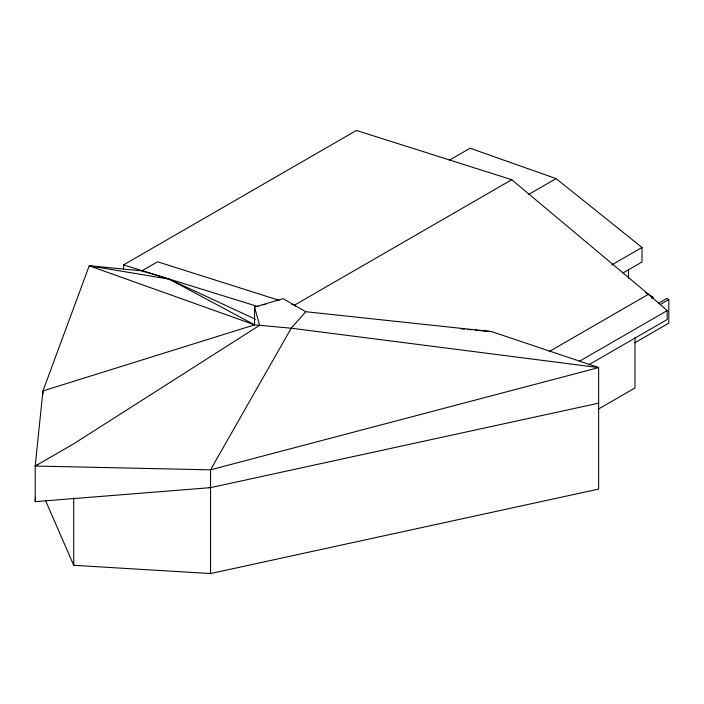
<?xml version="1.0" encoding="UTF-8"?>
<svg xmlns="http://www.w3.org/2000/svg" width="704" height="704" viewBox="0 0 704 704"><rect width="100%" height="100%" fill="white"/><g stroke="black" fill="none" stroke-linecap="round" stroke-linejoin="round"><path stroke-width="1.06" d="M598.638 403.172L210.549 487.643L35.2 501.653L35.561 497.279M35.2 501.653L35.2 466.048L42.953 390.94L89.241 265.778L142.12 270.846L169.206 279.171L255.358 319.202M210.549 573.549L598.638 489.086L598.638 367.576L491.63 331.61L305.765 311.722L291.218 328.205L210.549 469.841L210.549 573.549L73.744 565.312L45.558 500.623M123.508 269.201L123.508 264.915L356.418 130.451L511.755 179.714L648.481 294.254L667.172 310.614L667.172 319.51L588.614 364.866M449.284 160.257L470.131 148.218L556.072 178.605L642.013 247.456L642.013 261.994L623.058 272.932M291.412 304.225L294.439 305.184L511.755 179.714M35.2 466.048L73.744 443.793L259.574 325.31L291.218 328.205L598.638 367.576L210.549 469.841L35.2 466.048L38.086 464.464M528.59 194.471L556.072 178.605M611.688 264.959L642.013 247.456M549.102 351.63L648.481 294.254M651.508 298.355L653.347 297.29L645.753 292.908M658.337 303.354L666.873 298.426L668.8 299.534L668.8 323.145L634.656 342.857M660.264 304.462L668.8 299.534M579.154 361.425L667.172 310.614M598.162 409.218L634.99 387.957L634.99 337.392M305.765 311.722L283.114 298.646L254.566 307.041L259.574 325.31L254.566 324.843L42.953 390.94L42.953 394.082M262.451 304.718L265.725 304.374M208.358 487.511L210.549 487.643M461.014 328.821L464.297 329.12M467.579 329.419L471.953 329.815M475.235 330.114L491.63 331.61M258.271 306.662L123.508 264.915M279.074 300.309L157.599 261.782L142.006 270.785L144.012 271.938M254.566 324.843L89.241 265.778L169.206 279.171L254.566 324.843L254.566 307.041M294.439 305.184L296.058 306.539M628.522 269.632L628.522 278.247M73.744 497.886L73.744 565.312"/></g></svg>
